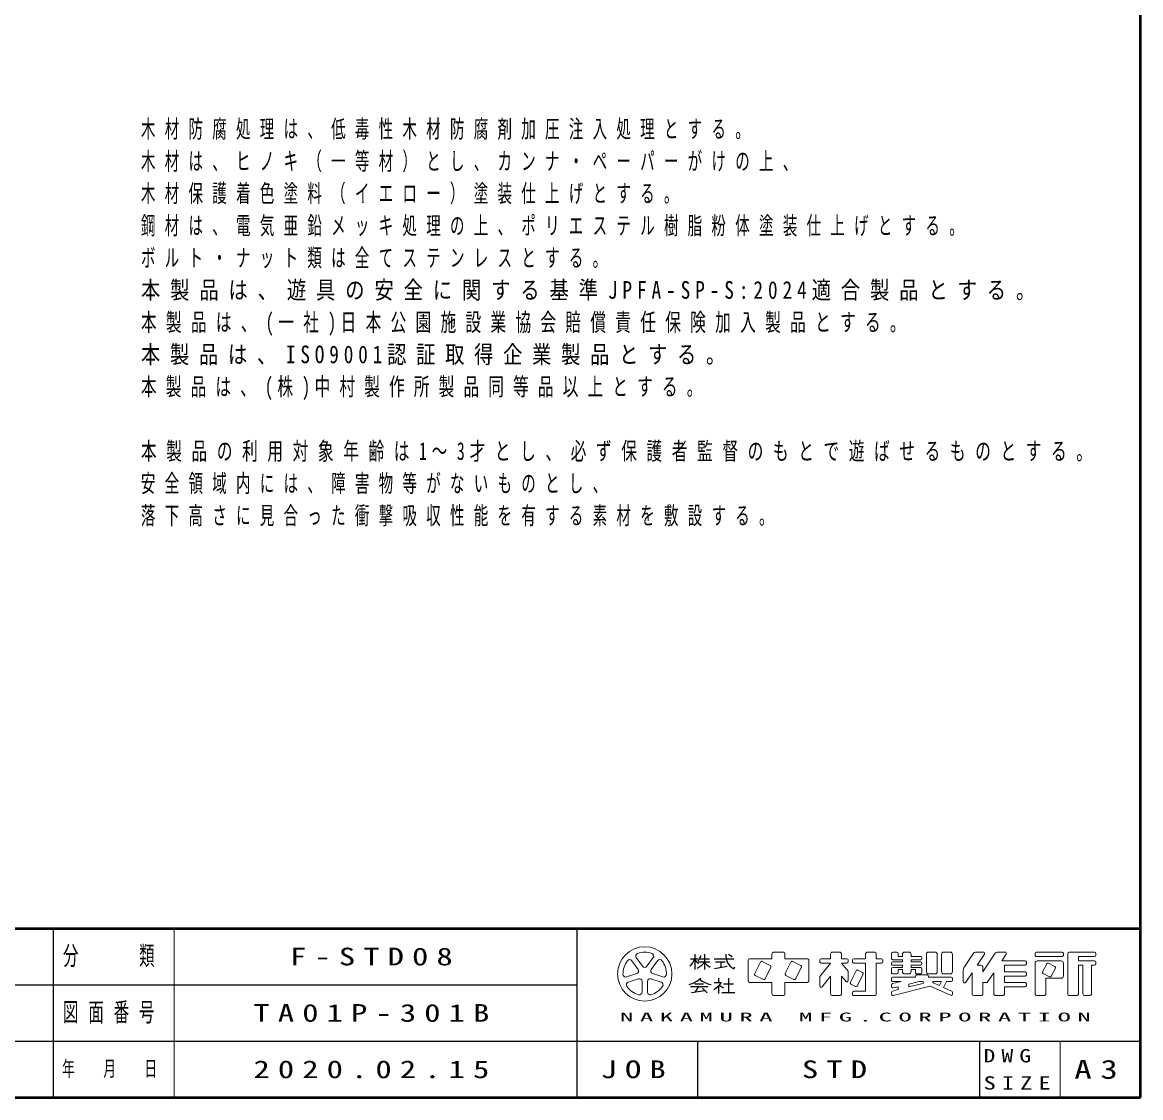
# Model space of a CAD drawing. Units: millimetres on the paper, scale 1:50. Extents: x -805 to -420, y -297 to 267.
# Drawn here: x -558.8 to -420, y 0 to 133.5 of the extents above; entities that cross this region are included whole.
import ezdxf

# ---------------------------------------------------------------- set-up
doc = ezdxf.new("R2010")
doc.units = ezdxf.units.MM
doc.layers.add('CLASS1', color=7, linetype='Continuous', lineweight=25)
doc.layers.add('LY_3', color=7, linetype='Continuous', lineweight=13)
doc.layers.add('LY_4', color=7, linetype='Continuous')
doc.styles.add('ＭＳ ゴシック', font='')
doc.styles.get('ＭＳ ゴシック').set_extended_font_data('MS Gothic')

msp = doc.modelspace()

# ---------------------------------------------------------------- linework, layer by layer
at = {"layer": 'LY_3', "lineweight": 50}
for p, q in [((-420, 0), (-420, 267)), ((-805, 21), (-420, 21)), ((-805, 0), (-420, 0))]:
    msp.add_line(p, q, dxfattribs=at)
at = {"layer": 'LY_3', "color": 211, "lineweight": 25}
for p, q in [((-555, 21), (-555, 0)), ((-490, 21), (-490, 0)), ((-607.5, 14), (-490, 14)), ((-662.5, 7), (-420, 7)), ((-440, 7), (-440, 0))]:
    msp.add_line(p, q, dxfattribs=at)
at = {"layer": 'LY_3'}
for p, q in [((-540, 21), (-540, 0)), ((-465.506, 18.063), (-464.426, 18.063)), ((-458.216, 18.063), (-457.406, 18.063)), ((-453.896, 18.063), (-453.086, 18.063)), ((-450.764, 18.063), (-450.278, 18.063)), ((-448.766, 18.063), (-449.306, 18.063)), ((-446.336, 18.063), (-445.526, 18.063)), ((-444.446, 18.063), (-443.636, 18.063)), ((-440.521, 18.063), (-439.529, 18.063)), ((-437.821, 18.063), (-436.829, 18.063)), ((-432.944, 18.063), (-429.758, 18.063)), ((-428.786, 18.063), (-425.708, 18.063)), ((-482.39, 15.917), (-483.175, 16.997)), ((-482.629, 17.393), (-481.844, 16.313)), ((-481.298, 16.313), (-480.513, 17.393)), ((-479.967, 16.997), (-480.752, 15.917)), ((-468.746, 16.983), (-468.746, 14.553)), ((-468.476, 17.253), (-465.776, 17.253)), ((-467.198, 16.838), (-467.918, 15.4)), ((-465.975, 16.408), (-466.981, 16.911)), ((-465.776, 17.793), (-465.776, 17.253)), ((-464.156, 17.793), (-464.156, 17.253)), ((-464.156, 17.253), (-461.456, 17.253)), ((-463.418, 16.838), (-464.138, 15.4)), ((-462.195, 16.408), (-463.201, 16.911)), ((-461.186, 16.983), (-461.186, 14.553)), ((-459.836, 17.091), (-459.836, 16.875)), ((-458.486, 16.713), (-459.836, 15.026)), ((-459.674, 17.253), (-458.486, 17.253)), ((-459.674, 16.713), (-458.486, 16.713)), ((-458.486, 17.793), (-458.486, 17.253)), ((-457.136, 17.793), (-457.136, 17.253)), ((-457.136, 17.253), (-456.488, 17.253)), ((-457.136, 16.713), (-456.326, 15.701)), ((-457.136, 16.713), (-456.488, 16.713)), ((-456.326, 17.091), (-456.326, 16.875)), ((-455.786, 17.091), (-455.786, 16.875)), ((-455.624, 17.253), (-454.166, 17.253)), ((-455.624, 16.713), (-454.166, 16.713)), ((-454.166, 17.793), (-454.166, 17.253)), ((-454.166, 16.713), (-454.166, 13.203)), ((-452.816, 17.793), (-452.816, 17.253)), ((-452.816, 17.253), (-452.168, 17.253)), ((-452.816, 16.713), (-452.816, 12.933)), ((-452.816, 16.713), (-452.168, 16.713)), ((-452.006, 17.091), (-452.006, 16.875)), ((-450.926, 17.901), (-450.926, 17.28)), ((-450.926, 16.686), (-450.926, 16.605)), ((-450.764, 17.118), (-449.576, 17.118)), ((-450.764, 16.848), (-449.576, 16.848)), ((-450.116, 17.901), (-450.116, 17.523)), ((-450.116, 17.523), (-449.576, 17.523)), ((-449.576, 17.793), (-449.576, 17.523)), ((-449.576, 17.118), (-449.576, 16.848)), ((-448.496, 17.793), (-448.496, 17.523)), ((-448.496, 17.523), (-447.308, 17.523)), ((-448.496, 17.118), (-447.308, 17.118)), ((-448.496, 17.118), (-448.496, 16.848)), ((-448.496, 16.848), (-447.308, 16.848)), ((-447.146, 17.361), (-447.146, 17.28)), ((-447.146, 16.686), (-447.146, 16.605)), ((-446.606, 17.793), (-446.606, 15.633)), ((-445.256, 17.793), (-445.256, 15.633)), ((-444.716, 17.793), (-444.716, 15.633)), ((-443.366, 17.793), (-443.366, 15.633)), ((-441.88, 16.242), (-440.746, 17.943)), ((-440.306, 16.443), (-439.394, 17.811)), ((-439.586, 15.633), (-438.046, 17.943)), ((-437.246, 16.983), (-436.694, 17.811)), ((-437.246, 16.983), (-434.348, 16.983)), ((-434.186, 16.821), (-434.186, 16.605)), ((-433.106, 17.901), (-433.106, 17.685)), ((-433.106, 16.713), (-433.106, 12.933)), ((-432.944, 17.523), (-429.758, 17.523)), ((-432.836, 16.983), (-429.866, 16.983)), ((-431.449, 16.695), (-430.659, 16.3)), ((-429.596, 17.901), (-429.596, 17.685)), ((-429.596, 16.713), (-429.596, 15.093)), ((-429.056, 17.793), (-429.056, 12.933)), ((-427.706, 17.523), (-427.706, 16.983)), ((-427.706, 17.523), (-425.708, 17.523)), ((-427.706, 16.983), (-425.708, 16.983)), ((-425.546, 17.901), (-425.546, 17.685)), ((-425.546, 16.821), (-425.546, 16.605)), ((-483.828, 14.985), (-482.559, 15.397)), ((-480.583, 15.397), (-479.313, 14.985)), ((-466.622, 14.752), (-465.902, 16.19)), ((-462.842, 14.752), (-462.122, 16.19)), ((-456.326, 15.701), (-456.326, 14.543)), ((-455.318, 15.758), (-456.038, 14.32)), ((-454.454, 15.326), (-455.174, 13.888)), ((-455.101, 15.831), (-454.527, 15.544)), ((-450.926, 16.011), (-450.926, 15.525)), ((-450.764, 16.443), (-449.576, 16.443)), ((-450.764, 16.173), (-449.576, 16.173)), ((-450.764, 15.363), (-450.278, 15.363)), ((-450.116, 15.903), (-449.576, 15.903)), ((-450.116, 15.903), (-450.116, 15.525)), ((-449.576, 16.443), (-449.576, 16.173)), ((-449.576, 15.903), (-449.576, 15.633)), ((-449.306, 15.363), (-448.766, 15.363)), ((-448.496, 16.443), (-447.308, 16.443)), ((-448.496, 16.443), (-448.496, 16.173)), ((-448.496, 16.173), (-447.308, 16.173)), ((-448.496, 15.903), (-448.496, 15.633)), ((-448.496, 15.903), (-447.956, 15.903)), ((-447.956, 15.903), (-447.956, 15.525)), ((-447.794, 15.363), (-447.308, 15.363)), ((-447.146, 16.011), (-447.146, 15.525)), ((-446.336, 15.363), (-445.526, 15.363)), ((-444.446, 15.363), (-443.636, 15.363)), ((-442.016, 15.793), (-442.016, 14.413)), ((-441.719, 14.323), (-440.936, 15.498)), ((-440.936, 15.498), (-440.936, 12.933)), ((-440.306, 16.443), (-439.856, 16.443)), ((-439.586, 16.173), (-439.586, 15.633)), ((-438.966, 14.404), (-438.236, 15.498)), ((-438.236, 15.498), (-438.236, 12.933)), ((-436.886, 16.443), (-434.348, 16.443)), ((-436.886, 16.443), (-436.886, 15.633)), ((-436.886, 15.633), (-434.348, 15.633)), ((-434.186, 15.471), (-434.186, 15.255)), ((-431.666, 16.622), (-432.17, 15.616)), ((-432.097, 15.399), (-431.307, 15.004)), ((-430.586, 16.082), (-431.09, 15.076)), ((-427.706, 16.443), (-427.166, 16.443)), ((-427.706, 16.443), (-427.706, 12.933)), ((-427.166, 16.443), (-427.166, 12.933)), ((-426.086, 16.443), (-425.708, 16.443)), ((-426.086, 16.443), (-426.086, 12.933)), ((-482.35, 14.755), (-483.62, 14.343)), ((-481.908, 13.099), (-481.908, 14.434)), ((-481.233, 14.434), (-481.233, 13.099)), ((-479.522, 14.343), (-480.792, 14.755)), ((-468.476, 14.283), (-465.776, 14.283)), ((-467.845, 15.183), (-466.839, 14.68)), ((-465.776, 14.283), (-465.776, 12.933)), ((-464.156, 14.283), (-461.456, 14.283)), ((-464.156, 14.283), (-464.156, 12.933)), ((-464.065, 15.183), (-463.059, 14.68)), ((-459.836, 15.026), (-459.836, 13.868)), ((-458.486, 15.093), (-459.547, 13.766)), ((-458.486, 15.093), (-458.486, 12.933)), ((-457.136, 15.093), (-456.614, 14.441)), ((-457.136, 15.093), (-457.136, 12.933)), ((-455.965, 14.103), (-455.391, 13.816)), ((-450.926, 14.796), (-450.926, 14.58)), ((-450.926, 13.995), (-450.926, 13.773)), ((-449.74, 14.418), (-450.803, 14.152)), ((-450.764, 14.958), (-447.956, 14.958)), ((-450.764, 14.418), (-449.74, 14.418)), ((-447.513, 14.418), (-448.766, 14.105)), ((-447.023, 14.179), (-448.766, 13.743)), ((-448.766, 14.105), (-448.766, 13.743)), ((-447.956, 15.066), (-447.956, 14.958)), ((-447.794, 15.228), (-446.498, 15.228)), ((-447.513, 14.418), (-447.053, 14.418)), ((-446.336, 15.066), (-446.336, 14.958)), ((-446.336, 14.958), (-443.528, 14.958)), ((-445.771, 14.263), (-444.968, 13.906)), ((-445.738, 14.418), (-444.712, 14.418)), ((-444.968, 13.906), (-444.712, 14.418)), ((-444.474, 13.687), (-444.108, 14.418)), ((-444.108, 14.418), (-443.528, 14.418)), ((-443.366, 14.796), (-443.366, 14.58)), ((-439.586, 14.283), (-439.19, 14.283)), ((-439.586, 14.283), (-439.586, 12.933)), ((-436.886, 15.093), (-436.886, 14.283)), ((-436.886, 15.093), (-434.348, 15.093)), ((-436.886, 14.283), (-434.348, 14.283)), ((-434.186, 14.121), (-434.186, 13.905)), ((-431.756, 14.823), (-431.756, 12.933)), ((-431.756, 14.823), (-429.866, 14.823)), ((-465.506, 12.663), (-464.426, 12.663)), ((-458.216, 12.663), (-457.406, 12.663)), ((-455.786, 13.041), (-455.786, 12.825)), ((-455.624, 13.203), (-454.166, 13.203)), ((-455.624, 12.663), (-453.086, 12.663)), ((-450.926, 13.077), (-450.926, 12.854)), ((-450.116, 13.406), (-450.803, 13.234)), ((-446.15, 13.841), (-450.725, 12.697)), ((-450.116, 13.768), (-450.725, 13.615)), ((-450.116, 13.768), (-450.116, 13.406)), ((-446.15, 13.841), (-443.594, 12.705)), ((-444.474, 13.687), (-443.462, 13.237)), ((-443.366, 13.089), (-443.366, 12.853)), ((-440.666, 12.663), (-439.856, 12.663)), ((-437.966, 12.663), (-437.156, 12.663)), ((-436.886, 13.743), (-436.886, 12.933)), ((-436.886, 13.743), (-434.348, 13.743)), ((-432.836, 12.663), (-432.026, 12.663)), ((-428.786, 12.663), (-427.976, 12.663)), ((-426.896, 12.663), (-426.356, 12.663)), ((-430, 7), (-430, 0))]:
    msp.add_line(p, q, dxfattribs=at)
at = {"layer": 'LY_3', "lineweight": 25}
for p, q in [((-475.901, 17.253), (-474.956, 17.253)), ((-475.361, 17.793), (-475.361, 15.903)), ((-474.915, 16.848), (-473.471, 16.848)), ((-474.769, 17.253), (-473.525, 17.253)), ((-474.146, 17.793), (-474.146, 15.903)), ((-472.931, 17.253), (-470.501, 17.253)), ((-472.796, 16.848), (-471.581, 16.848)), ((-472.121, 16.848), (-472.121, 16.173)), ((-470.719, 17.467), (-471.16, 17.761)), ((-472.889, 16.02), (-471.353, 16.327)), ((-475.361, 14.148), (-474.281, 14.148)), ((-472.931, 14.283), (-472.051, 14.283)), ((-472.391, 14.823), (-472.391, 14.283)), ((-472.391, 13.91), (-472.391, 12.933)), ((-472.34, 13.96), (-471.796, 13.646)), ((-471.783, 14.148), (-470.568, 14.148)), ((-471.176, 14.823), (-471.176, 13.068)), ((-475.901, 13.784), (-473.741, 13.784)), ((-475.765, 13.067), (-474.113, 13.304)), ((-474.899, 13.784), (-475.289, 13.136)), ((-474.416, 13.607), (-473.81, 13.001)), ((-471.986, 13.068), (-470.366, 13.068)), ((-475, 7), (-475, 0))]:
    msp.add_line(p, q, dxfattribs=at)
at = {"layer": 'LY_3'}
msp.add_circle((-481.571, 15.363), 3.375, dxfattribs=at)
for centre, radius, start, end in [((-481.571, 15.363), 2.7, 70.60155, 109.39847), ((-465.506, 17.793), 0.27, 89.99998, 179.99996), ((-464.426, 17.793), 0.27, 0, 89.99998), ((-458.216, 17.793), 0.27, 89.99998, 179.99996), ((-457.406, 17.793), 0.27, 0, 89.99998), ((-453.896, 17.793), 0.27, 89.99998, 179.99996), ((-453.086, 17.793), 0.27, 0, 89.99998), ((-450.764, 17.901), 0.162, 89.99998, 179.99996), ((-450.278, 17.901), 0.162, 0, 89.99998), ((-449.306, 17.793), 0.27, 89.99998, 179.99996), ((-448.766, 17.793), 0.27, 0, 89.99998), ((-446.336, 17.793), 0.27, 89.99998, 179.99996), ((-445.526, 17.793), 0.27, 0, 89.99998), ((-444.446, 17.793), 0.27, 89.99998, 179.99996), ((-443.636, 17.793), 0.27, 0, 89.99998), ((-440.521, 17.793), 0.27, 89.99998, 146.30984), ((-439.529, 17.901), 0.162, 326.31015, 89.99998), ((-437.821, 17.793), 0.27, 89.99998, 146.3098), ((-436.829, 17.901), 0.162, 326.31003, 89.99998), ((-432.944, 17.901), 0.162, 89.99998, 179.99996), ((-429.758, 17.901), 0.162, 0, 89.99998), ((-428.786, 17.793), 0.27, 89.99998, 179.99996), ((-425.708, 17.901), 0.162, 0, 89.99998), ((-481.571, 15.363), 2.7, 142.60154, 181.39846), ((-483.448, 16.798), 0.338, 35.99999, 142.60154), ((-482.356, 17.592), 0.338, 109.39847, 215.99997), ((-480.786, 17.592), 0.338, 324, 70.60155), ((-479.694, 16.798), 0.338, 37.39846, 143.99995), ((-481.571, 15.363), 2.7, 358.60155, 37.39847), ((-468.476, 16.983), 0.27, 89.99998, 179.99996), ((-467.054, 16.766), 0.162, 63.43492, 153.43499), ((-463.274, 16.766), 0.162, 63.43492, 153.43499), ((-461.456, 16.983), 0.27, 0, 89.99998), ((-459.674, 17.091), 0.162, 89.99998, 179.99996), ((-459.674, 16.875), 0.162, 179.99998, 270.00002), ((-456.488, 17.091), 0.162, 0, 89.99998), ((-456.488, 16.875), 0.162, 270.00002, 0), ((-455.624, 17.091), 0.162, 89.99998, 179.99996), ((-455.624, 16.875), 0.162, 179.99998, 270.00002), ((-452.168, 17.091), 0.162, 0, 89.99998), ((-452.168, 16.875), 0.162, 270.00002, 0), ((-450.764, 17.28), 0.162, 179.99998, 270.00002), ((-450.764, 16.686), 0.162, 89.99998, 179.99996), ((-447.308, 17.361), 0.162, 0, 89.99998), ((-447.308, 17.28), 0.162, 270.00002, 0), ((-447.308, 16.686), 0.162, 0, 89.99998), ((-434.348, 16.821), 0.162, 0, 89.99998), ((-432.944, 17.685), 0.162, 179.99998, 270.00002), ((-432.836, 16.713), 0.27, 89.99998, 179.99996), ((-431.522, 16.55), 0.162, 63.43447, 153.43474), ((-429.866, 16.713), 0.27, 0, 89.99998), ((-429.758, 17.685), 0.162, 270.00002, 0), ((-425.708, 17.685), 0.162, 270.00002, 0), ((-425.708, 16.821), 0.162, 0, 89.99998), ((-483.933, 15.306), 0.338, 181.39848, 287.99997), ((-482.663, 15.718), 0.338, 287.99998, 35.99999), ((-481.571, 16.512), 0.338, 215.99998, 324), ((-480.479, 15.718), 0.338, 143.99996, 251.99999), ((-479.209, 15.306), 0.338, 252.00001, 358.60156), ((-467.773, 15.328), 0.162, 153.43495, 243.43485), ((-466.047, 16.263), 0.162, 333.4349, 63.43487), ((-463.993, 15.328), 0.162, 153.43495, 243.43485), ((-462.267, 16.263), 0.162, 333.4349, 63.43487), ((-455.174, 15.686), 0.162, 63.43487, 153.43498), ((-454.599, 15.399), 0.162, 333.43492, 63.43493), ((-450.764, 16.605), 0.162, 179.99998, 270.00002), ((-450.764, 16.011), 0.162, 89.99998, 179.99996), ((-450.764, 15.525), 0.162, 179.99998, 270.00002), ((-450.278, 15.525), 0.162, 270.00002, 0), ((-449.306, 15.633), 0.27, 179.99998, 270.00002), ((-448.766, 15.633), 0.27, 270.00002, 0), ((-447.794, 15.525), 0.162, 179.99998, 270.00002), ((-447.308, 16.605), 0.162, 270.00002, 0), ((-447.308, 16.011), 0.162, 0, 89.99998), ((-447.308, 15.525), 0.162, 270.00002, 0), ((-446.336, 15.633), 0.27, 179.99998, 270.00002), ((-445.526, 15.633), 0.27, 270.00002, 0), ((-444.446, 15.633), 0.27, 179.99998, 270.00002), ((-443.636, 15.633), 0.27, 270.00002, 0), ((-441.206, 15.793), 0.81, 146.30999, 179.99996), ((-439.856, 16.173), 0.27, 0, 89.99998), ((-434.348, 16.605), 0.162, 270.00002, 0), ((-434.348, 15.471), 0.162, 0, 89.99998), ((-432.025, 15.544), 0.162, 153.43517, 243.43529), ((-430.731, 16.155), 0.162, 333.43484, 63.43447), ((-425.708, 16.605), 0.162, 270.00002, 0), ((-483.516, 14.022), 0.338, 107.99999, 214.60154), ((-482.246, 14.434), 0.338, 359.99997, 107.99999), ((-480.896, 14.434), 0.338, 71.99997, 179.99999), ((-479.626, 14.022), 0.338, 325.39847, 71.99996), ((-468.476, 14.553), 0.27, 179.99998, 270.00002), ((-466.766, 14.825), 0.162, 243.43498, 333.43496), ((-462.986, 14.825), 0.162, 243.43498, 333.43496), ((-461.456, 14.553), 0.27, 270.00002, 0), ((-456.488, 14.543), 0.162, 218.65962, 0), ((-455.893, 14.248), 0.162, 153.43487, 243.4348), ((-455.318, 13.961), 0.162, 243.43487, 333.43498), ((-450.764, 14.796), 0.162, 89.99998, 179.99996), ((-450.764, 14.58), 0.162, 179.99998, 270.00002), ((-450.764, 13.995), 0.162, 104.03614, 179.99996), ((-447.794, 15.066), 0.162, 89.99998, 179.99996), ((-447.053, 14.297), 0.121, 284.0365, 89.99998), ((-446.498, 15.066), 0.162, 0, 89.99998), ((-445.738, 14.337), 0.081, 89.99998, 246.03817), ((-443.528, 14.796), 0.162, 0, 89.99998), ((-443.528, 14.58), 0.162, 270.00002, 0), ((-441.854, 14.413), 0.162, 179.99998, 326.30997), ((-439.19, 14.553), 0.27, 270.00002, 326.31002), ((-434.348, 15.255), 0.162, 270.00002, 0), ((-434.348, 14.121), 0.162, 0, 89.99998), ((-434.348, 13.905), 0.162, 270.00002, 0), ((-431.234, 15.149), 0.162, 243.43534, 333.43491), ((-429.866, 15.093), 0.27, 270.00002, 0), ((-481.571, 15.363), 2.7, 214.60156, 253.39848), ((-482.246, 13.099), 0.338, 253.39847, 359.99997), ((-480.896, 13.099), 0.338, 179.99999, 286.60154), ((-481.571, 15.363), 2.7, 286.60155, 325.39847), ((-465.506, 12.933), 0.27, 179.99998, 270.00002), ((-464.426, 12.933), 0.27, 270.00002, 0), ((-459.674, 13.868), 0.162, 179.99998, 321.34037), ((-458.216, 12.933), 0.27, 179.99998, 270.00002), ((-457.406, 12.933), 0.27, 270.00002, 0), ((-455.624, 13.041), 0.162, 89.99998, 179.99996), ((-455.624, 12.825), 0.162, 179.99998, 270.00002), ((-453.086, 12.933), 0.27, 270.00002, 0), ((-450.764, 13.773), 0.162, 179.99998, 284.03612), ((-450.764, 13.077), 0.162, 104.03614, 179.99996), ((-450.764, 12.854), 0.162, 179.99998, 284.03612), ((-443.528, 12.853), 0.162, 246.03699, 0), ((-443.528, 13.089), 0.162, 0, 66.03701), ((-440.666, 12.933), 0.27, 179.99998, 270.00002), ((-439.856, 12.933), 0.27, 270.00002, 0), ((-437.966, 12.933), 0.27, 179.99998, 270.00002), ((-437.156, 12.933), 0.27, 270.00002, 0), ((-432.836, 12.933), 0.27, 179.99998, 270.00002), ((-432.026, 12.933), 0.27, 270.00002, 0), ((-428.786, 12.933), 0.27, 179.99998, 270.00002), ((-427.976, 12.933), 0.27, 270.00002, 0), ((-426.896, 12.933), 0.27, 179.99998, 270.00002), ((-426.356, 12.933), 0.27, 270.00002, 0)]:
    msp.add_arc(centre, radius, start, end, dxfattribs=at)
at = {"layer": 'LY_3', "lineweight": 25}
for centre, radius, start, end in [((-477.466, 18.084), 2.285, 311.36185, 337.13638), ((-473.383, 18.427), 2.345, 212.50346, 230.00631), ((-476.374, 18.818), 3.034, 295.86917, 317.23867), ((-476.002, 18.047), 1.467, 313.72108, 343.54317), ((-471.918, 18.818), 3.034, 222.76131, 240.10806), ((-469.563, 17.694), 1.953, 177.09472, 240.51891), ((-471.54, 16.805), 1.299, 321.42112, 334.8249), ((-476.898, 17.257), 3.32, 285.11261, 313.40619), ((-472.77, 17.194), 3.192, 231.17281, 259.75506), ((-475.66, 17.226), 4.657, 304.87257, 320.80411)]:
    msp.add_arc(centre, radius, start, end, dxfattribs=at)

# ---------------------------------------------------------------- texts
at = {"layer": 'CLASS1', "char_height": 2.199, "attachment_point": 1, "style": 'ＭＳ ゴシック'}
for s, insert in [('\\T1.64;\\W0.6;木材防腐処理は、低毒性木材防腐剤加圧注入処理とする。', (-544.118, 121.378)), ('\\T1.64;\\W0.6;木材は、ヒノキ（一等材）とし、カンナ・ペーパーがけの上、', (-544.118, 117.378)), ('\\T1.64;\\W0.6;木材保護着色塗料（イエロー）塗装仕上げとする。', (-544.118, 113.378)), ('\\T1.64;\\W0.6;鋼材は、電気亜鉛メッキ処理の上、ポリエステル樹脂粉体塗装仕上げとする。', (-544.118, 109.378)), ('\\T1.64;\\W0.6;ボルト・ナット類は全てステンレスとする。', (-544.118, 105.378)), ('\\T1.51;\\W0.8;本製品は、遊具の安全に関する基準JPFA-SP-S:2024適合製品とする。', (-544.118, 101.378)), ('\\T1.59;\\W0.65;本製品は、(一社)日本公園施設業協会賠償責任保険加入製品とする。', (-544.118, 97.378)), ('\\T1.5;\\W0.8;本製品は、ISO9001認証取得企業製品とする。', (-544.118, 93.378)), ('\\T1.58;\\W0.65;本製品は、(株)中村製作所製品同等品以上とする。', (-544.118, 89.378)), ('\\T1.61;\\W0.65;本製品の利用対象年齢は1～3才とし、必ず保護者監督のもとで遊ばせるものとする。', (-544.118, 81.378)), ('\\T1.64;\\W0.6;安全領域内には、障害物等がないものとし、', (-544.118, 77.378)), ('\\T1.64;\\W0.6;落下高さに見合った衝撃吸収性能を有する素材を敷設する。', (-544.118, 73.378))]:
    msp.add_mtext(s, dxfattribs=dict(at, insert=insert))
at = {"layer": 'LY_3', "color": 4, "style": 'ＭＳ ゴシック'}
for s, insert, char_height, attachment_point in [('\\T1.64;\\W0.6;分\u3000\u3000類', (-547.5, 17.5), 2.346, 5), ('\\T1.64;\\W0.6;図面番号', (-547.5, 10.5), 2.346, 5), ('\\T1.5;\\W2.2;NAKAMURA\\~MFG.CORPORATION', (-455, 10), 1.1, 5), ('\\T1.52;\\W1.3;DWG', (-439.5, 5.188), 1.65, 4), ('\\T1.64;\\W0.6;年\u3000月\u3000日', (-547.5, 3.5), 1.906, 5), ('\\T1.5;\\W1.35;JOB', (-482.5, 3.5), 2.199, 5), ('\\T1.5;\\W1.35;A3', (-425, 3.5), 2.346, 5), ('\\T1.5;\\W1.35;SIZE', (-439.5, 1.812), 1.65, 4)]:
    msp.add_mtext(s, dxfattribs=dict(at, insert=insert, char_height=char_height, attachment_point=attachment_point))
at = {"layer": 'LY_4', "char_height": 2.199, "attachment_point": 5, "style": 'ＭＳ ゴシック'}
for s, insert in [('\\T1.5;\\W1.35;F-STD08', (-515, 17.5)), ('\\T1.5;\\W1.35;TA01P-301B', (-515, 10.5)), ('\\T1.5;\\W1.35;2020.02.15', (-515, 3.5)), ('\\T1.5;\\W1.35;STD', (-457.5, 3.5))]:
    msp.add_mtext(s, dxfattribs=dict(at, insert=insert))

doc.saveas('drawing.dxf')
